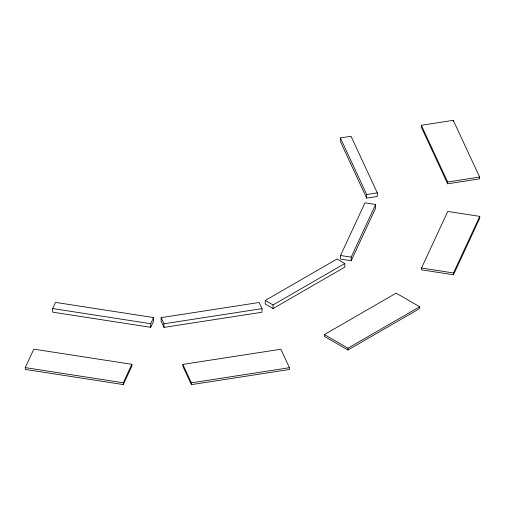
<?xml version="1.0" encoding="UTF-8"?>
<svg xmlns="http://www.w3.org/2000/svg" width="505" height="505" viewBox="0 0 505 505"><rect width="100%" height="100%" fill="white"/><g stroke="black" fill="none" stroke-linecap="round" stroke-linejoin="round"><path stroke-width="0.76" d="M52.678 308.549L55.531 302.394L153.564 317.563L153.564 321.167L150.705 327.316L52.678 312.153L52.678 308.549L150.705 323.711L153.564 317.563M340.534 255.498L364.97 202.852L375.632 204.481L375.632 208.085L351.19 260.75L340.534 259.097L340.534 255.498L351.19 257.146L375.632 204.481M421.517 268.022L447.784 211.425L479.75 216.374L479.75 218.173L453.484 274.77L421.517 269.828L421.517 268.022L453.484 272.971L479.75 216.374M25.25 367.602L33.822 349.151L131.849 364.313L131.849 366.112L123.277 384.57L25.25 369.408L25.25 367.602L123.277 382.771L131.849 364.313M265.258 300.45L337.018 259.014L344.82 263.522L344.82 267.12L273.053 308.555L265.258 304.048L265.258 300.45L273.053 304.951L344.82 263.522M324.387 334.588L396.147 293.152L419.699 306.75L419.699 308.555L347.939 349.984L324.387 336.387L324.387 334.588L347.939 348.185L419.699 306.75M421.322 125.29L453.288 120.348L479.605 177.047L479.605 178.846L447.638 183.795L421.322 127.09L421.322 125.29L447.638 181.989L447.638 183.795M340.389 137.922L351.044 136.274L377.311 192.872L377.311 196.47L366.655 198.124L340.389 141.526L340.389 137.922L366.655 194.52L366.655 198.124M366.655 194.52L377.311 192.872M447.638 181.989L479.605 177.047M161.133 317.645L259.16 302.476L262.013 308.631L262.013 312.235L163.986 327.398L161.133 321.249L161.133 317.645L163.986 323.793L163.986 327.398M163.986 323.793L262.013 308.631M182.829 364.395L280.856 349.233L289.422 367.69L289.422 369.49L191.395 384.652L182.829 366.201L182.829 364.395L191.395 382.853L191.395 384.652M191.395 382.853L289.422 367.69M453.484 272.971L453.484 274.77M453.288 120.348L453.288 121.547M351.19 257.146L351.19 260.75M347.939 348.185L347.939 349.984M273.053 304.951L273.053 308.555M150.705 323.711L150.705 327.316M123.277 382.771L123.277 384.57"/></g></svg>
